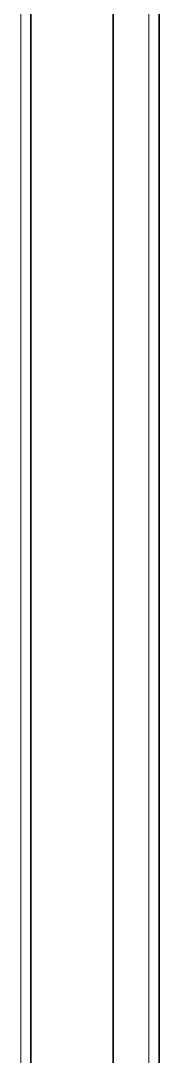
# Model space of a CAD drawing. Extents: x -45 to 645, y -160 to 467.
# Drawn here: x 641.94 to 644.64, y 161.55 to 181.73 of the extents above; entities that cross this region are included whole.
import ezdxf

# ---------------------------------------------------------------- set-up
doc = ezdxf.new("R2010")
doc.units = 0

msp = doc.modelspace()

# ---------------------------------------------------------------- linework, layer by layer
at = {"color": 7, "lineweight": 35}
for p, q in [((643.744, 237.401), (643.744, 69.801)), ((644.643, 237.401), (644.643, 69.801)), ((642.143, 206.415), (642.143, 69.801)), ((644.643, 201.627), (644.643, 180.174)), ((644.643, 178.938), (644.643, 149.534))]:
    msp.add_line(p, q, dxfattribs=at)
at = {"color": 7, "lineweight": 13}
for p, q in [((644.443, 69.801), (644.443, 237.401)), ((641.943, 69.801), (641.943, 206.415))]:
    msp.add_line(p, q, dxfattribs=at)
at = {"color": 7, "lineweight": 35, "ltscale": 0.030901}
msp.add_line((644.643, 180.174), (644.643, 178.938), dxfattribs=at)
at = {"color": 7, "lineweight": 35, "ltscale": 0.052687}
msp.add_line((644.643, 176.831), (644.643, 178.938), dxfattribs=at)
at = {"color": 7, "lineweight": 35, "ltscale": 0.009975}
for p, q in [((644.643, 176.432), (644.643, 176.831)), ((644.643, 172.71), (644.643, 173.109)), ((644.643, 168.989), (644.643, 169.388)), ((644.643, 165.268), (644.643, 165.667)), ((644.643, 161.547), (644.643, 161.946))]:
    msp.add_line(p, q, dxfattribs=at)
at = {"color": 7, "lineweight": 35, "ltscale": 0.083057}
for p, q in [((644.643, 173.109), (644.643, 176.432)), ((644.643, 169.388), (644.643, 172.71)), ((644.643, 165.667), (644.643, 168.989)), ((644.643, 161.946), (644.643, 165.268))]:
    msp.add_line(p, q, dxfattribs=at)
at = {"color": 7, "lineweight": 35, "ltscale": 3.28064e-05}
msp.add_line((644.643, 169.126), (644.643, 169.127), dxfattribs=at)

doc.saveas('drawing.dxf')
